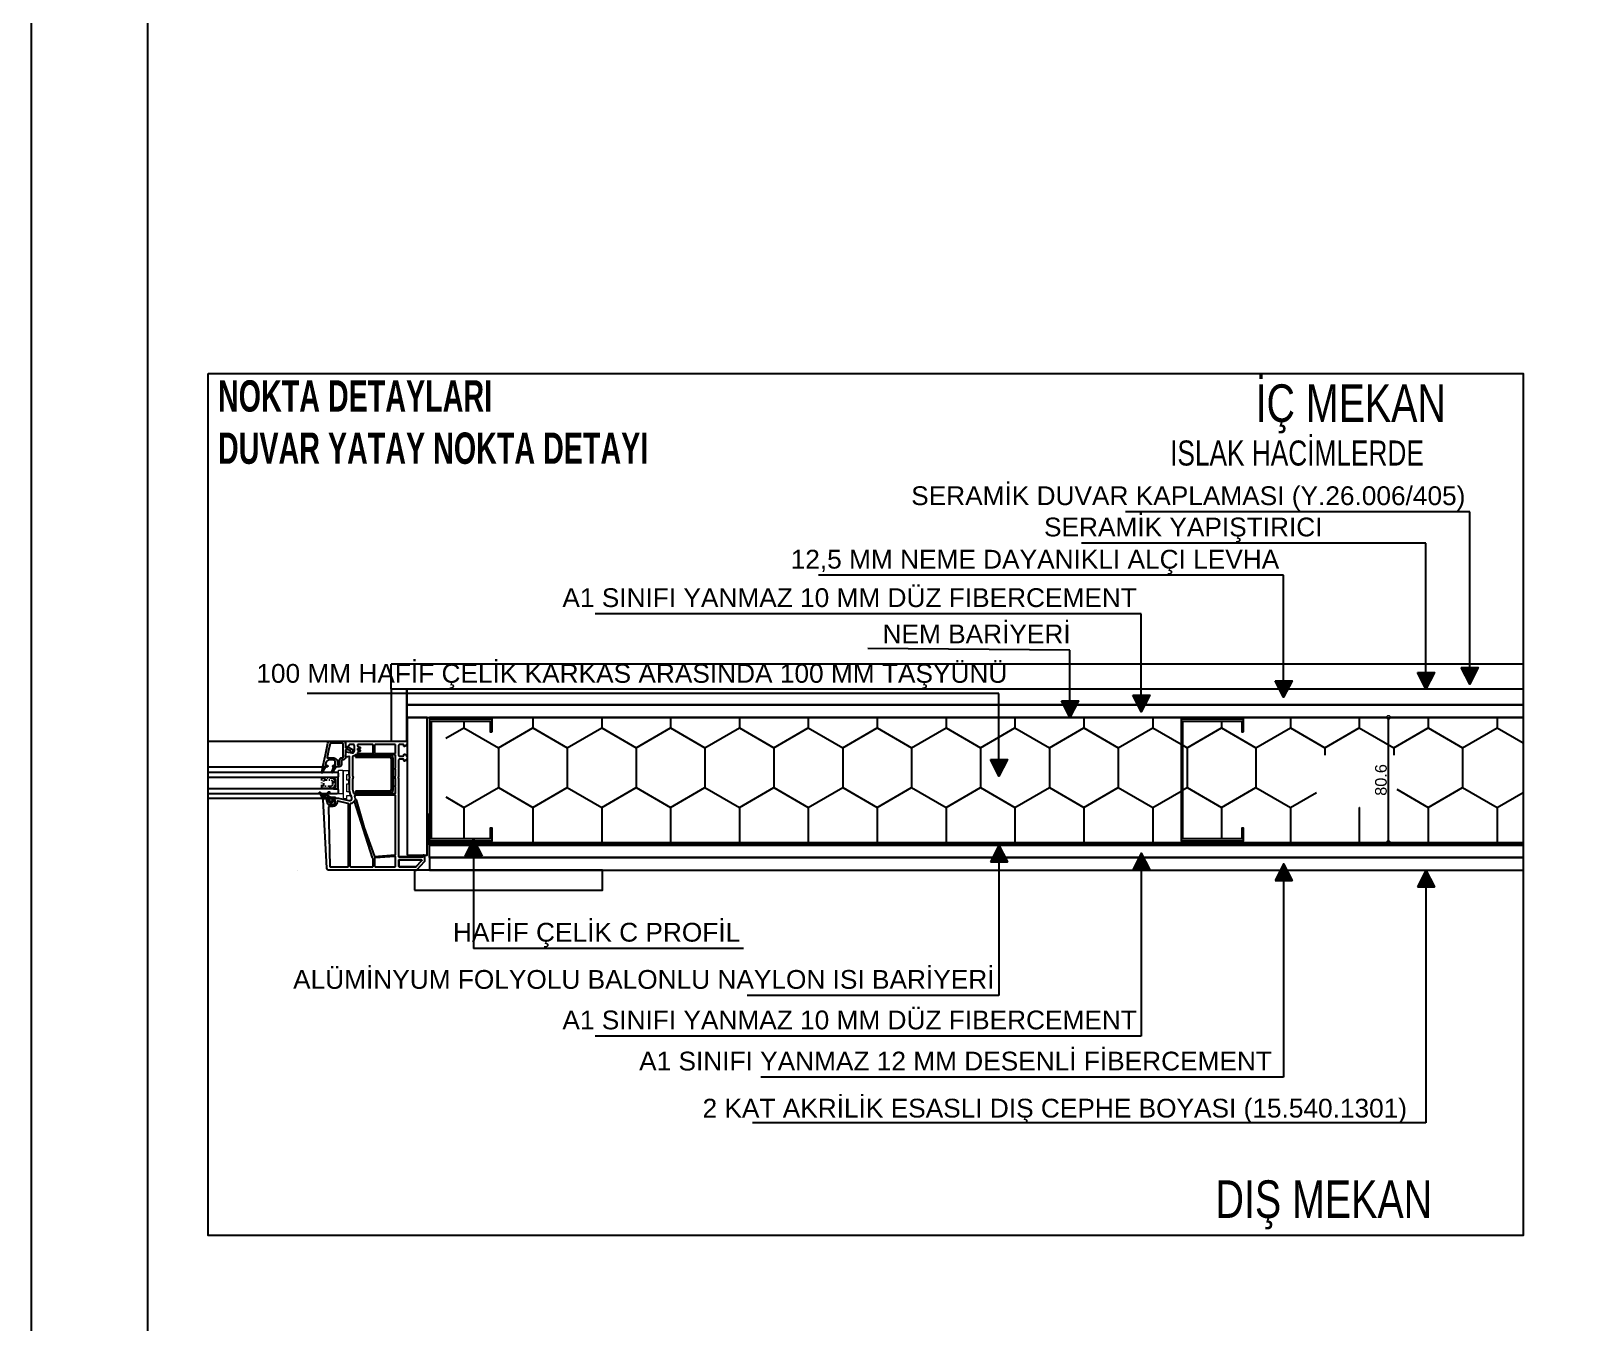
# Model space of a CAD drawing. Header units: centimetres. Extents: x -373760 to 14750, y -122502 to 29584.
# Drawn here: x -182437 to -180435, y -70770 to -69107 of the extents above; entities that cross this region are included whole.
import ezdxf
from ezdxf.enums import TextEntityAlignment as Align

# ---------------------------------------------------------------- set-up
doc = ezdxf.new("R2010")
doc.units = ezdxf.units.CM
for name, pattern in [('ACAD_ISO07W100', [3, 0, -3]), ('Dash', [6, 3, -3]), ('OGLT0', [10, 4.5, -2.2, 1.1, -2.2])]:
    doc.linetypes.add(name, pattern=pattern)
for name, color, linetype in [('02-KR', 130, 'Continuous'), ('CER', 4, 'Continuous'), ('PENCERE-PLAN', 1, 'Continuous'), ('Tarama', 253, 'Continuous')]:
    doc.layers.add(name, color=color, linetype=linetype)
for name, color, linetype, lineweight in [('5', 5, 'Continuous', 5), ('Aluminum bubble wrap', 2, 'Dash', 13), ('olçü', 7, 'Continuous', 25), ('YAZI', 5, 'Continuous', 0)]:
    doc.layers.add(name, color=color, linetype=linetype, lineweight=lineweight)
doc.styles.add('ROMANS', font='', dxfattribs={"width": 0.8})
doc.styles.get("Standard").update_dxf_attribs({"font": 'arial.ttf'})
doc.styles.add('style1', font='arial.ttf')
doc.styles.add('TROMANS', font='arial.ttf', dxfattribs={"width": 0.75})
doc.styles.add('YAZI', font='arial.ttf', dxfattribs={"height": 34})
doc.styles.get('ROMANS').set_extended_font_data('VNI-Avo')
doc.dimstyles.new('-', dxfattribs={"dimtxt": 10, "dimasz": 5, "dimexe": 5, "dimexo": 5, "dimgap": 3, "dimtad": 1, "dimdec": 1, "dimdsep": 46, "dimtxsty": 'Standard', "dimsah": 1, "dimcen": 0, "dimclrd": 256, "dimclre": 256, "dimclrt": 3, "dimadec": 0, "dimazin": 0, "dimtfac": 0.2, "dimtdec": 1, "dimtix": 1, "dimtofl": 0, "dimtmove": 2, "dimatfit": 3, "dimfxl": 1, "dimtolj": 1, "dimarcsym": 0})

# ---------------------------------------------------------------- blocks, each defined once
blk = doc.blocks.new('ERP70003', base_point=(0, -0.299646))
at = {"color": 1, "linetype": 'Continuous'}
for p, q in [((-7.004034, 1.480354), (-6.264555, 2.219833)), ((-6.098671, 2.134374), (-3.807703, -0.156594)), ((-5.769407, 0.59366), (-4.8645, 1.498567)), ((-4.700477, -0.45873), (-3.411097, 0.830651)), ((-2.557619, 0.714642), (-1.328874, -0.514102)), ((-2.47647, -0.356043), (-1.543613, 0.576814)), ((-0.944009, -0.944903), (0.130151, 0.129258)), ((-0.04973, 0.328074), (0.105599, 0.172745)), ((-7.641225, -5.520798), (-3.650477, -1.53005)), ((-7.565873, -4.883705), (-6.721964, -5.727614)), ((-6.434951, -3.893307), (-5.560565, -4.767693)), ((-5.297464, -2.909474), (-4.379982, -3.826956)), ((-4.700477, -1.38514), (-3.650477, -2.43514)), ((-3.99524, -3.996133), (-3.458466, -3.459359)), ((-2.918095, -5.040309), (-2.352341, -4.474555)), ((-1.84095, -6.084484), (-1.211837, -5.455371)), ((-1.363584, -6.843354), (-1.284268, -6.92267)), ((-1.363584, -7.728438), (-1.32199, -7.686844)), ((-1.363584, -9.849758), (0.662091, -7.824083)), ((-1.363584, -8.964674), (-0.153864, -10.174393)), ((-1.32199, -7.686844), (-0.196209, -6.561063)), ((-1.284268, -6.92267), (0.643563, -8.8505)), ((-1.270792, -4.814825), (-1.184479, -4.901138)), ((-1.211837, -5.455371), (-0.514991, -4.758526)), ((-1.184479, -4.901138), (-0.340513, -5.745104)), ((-1.113315, -3.235529), (-1.101685, -3.223899)), ((-1.101685, -3.223899), (-0.833774, -2.955988)), ((-1.085526, -2.878771), (-1.08469, -2.879607)), ((-1.08469, -2.879607), (-0.796275, -3.168021)), ((-0.953495, -0.889481), (0.044844, -1.88782)), ((-0.833774, -2.955988), (0.028832, -2.093382)), ((-0.796275, -3.168021), (-0.108453, -3.855844)), ((-0.514991, -4.758526), (-0.150364, -4.393898)), ((-0.340513, -5.745104), (0.068599, -6.154216)), ((-0.196209, -6.561063), (-0.098144, -6.462999)), ((0.558634, -5.80622), (2.368416, -3.996438)), ((0.786203, -4.7505), (1.786203, -5.7505)), ((1.575666, -9.031829), (4.250136, -6.357359)), ((1.764883, -7.8505), (2.965568, -9.051185)), ((1.959584, -3.802561), (4.250136, -6.093112)), ((2.582393, -5.903782), (3.469432, -5.016743)), ((3.061648, -7.025944), (4.066583, -8.03088))]:
    blk.add_line(p, q, dxfattribs=at)
for points in [[(-1.363584, -10.3), (-1.363584, -8.529457), (-1.363584, -6.758913, 0.202954), (-1.515567, -6.399908), (-4.093142, -3.901227, 0.382283), (-4.493076, -3.885391), (-6.727085, -5.731846, -0.97902), (-7.492505, -4.808003), (-4.804225, -2.482863, 0.217774), (-4.700477, -2.25596), (-4.700477, -0.327929, 0.241531), (-4.825477, -0.08426), (-7.011969, 1.486053, -0.929019), (-6.491317, 2.336653), (-3.624236, 0.859621), (-0.251477, 0.401182, -0.398585), (0.181507, -0.133338), (-0.152958, -4.427202, 0.43717), (0.146136, -4.7505), (1.300136, -4.7505, 0.414214), (1.600136, -4.4505), (1.600136, -4.2005, -0.654513), (2.27202, -3.907108), (4.154049, -5.651175, -0.208815), (4.250136, -5.871219), (4.250136, -7.729781, -0.208815), (4.154049, -7.949825), (2.27202, -9.693892, -0.654513), (1.600136, -9.4005), (1.600136, -9.1505, 0.414214), (1.300136, -8.8505), (0.146136, -8.8505, 0.414214), (-0.153864, -9.1505), (-0.153864, -10.3, -0.414214), (-0.453864, -10.6), (-1.063584, -10.6, -0.414214), (-1.363584, -10.3)], [(-1.08313, -2.848019), (-1.012723, -1.94413), (-0.942316, -1.040242, 0.397511), (-1.373463, -0.505968), (-3.256743, -0.249985, 1.711261), (-3.650477, -0.593822), (-3.650477, -2.890975, 1.062548), (-3.416997, -3.442486), (-1.90115, -4.911936, 0.63496), (-1.223945, -4.655796), (-1.08313, -2.848019)], [(-0.153864, -6.8005, 0.414214), (0.896136, -7.8505), (2.036136, -7.8505, 1), (2.036136, -5.7505), (0.896136, -5.7505, 0.414214), (-0.153864, -6.8005)]]:
    blk.add_lwpolyline(points, format="xyb", close=True, dxfattribs=at)
blk = doc.blocks.new('DS0003')
at = {"color": 1}
for p, q in [((-135, 2768), (-135, 2796)), ((-133.5, 2796), (-135, 2796)), ((-133.5, 2768.5), (-133.5, 2796)), ((-105, 2796), (-106.5, 2796)), ((-106.5, 2796), (-106.5, 2768.5)), ((-105, 2796), (-105, 2768)), ((-107, 2766), (-133, 2766)), ((-107.5, 2767.5), (-132.5, 2767.5))]:
    blk.add_line(p, q, dxfattribs=at)
for centre, radius, start, end in [((-132.5, 2768.5), 1, 180, 270), ((-107.5, 2768.5), 1, 270, 0), ((-133, 2768), 2, 180, 270), ((-107, 2768), 2, 270, 0)]:
    blk.add_arc(centre, radius, start, end, dxfattribs=at)
blk = doc.blocks.new('_DOTSMALL')
at = {"color": 0, "linetype": 'ByBlock', "const_width": 0.5}
blk.add_lwpolyline([(-0.0625, 0, 1), (0.0625, 0, 1)], format="xyb", close=True, dxfattribs=at)
blk = doc.blocks.new('*D763')
at = {"layer": 'Defpoints', "color": 0, "transparency": 16777216}
for p in [(-180746.2, -69990.7), (-180689.2, -69990.7), (-180746.2, -70151.9)]:
    blk.add_point(p, dxfattribs=at)
at = {"layer": 'olçü', "lineweight": -2, "transparency": 16777216}
for p, q in [((-180741.2, -69990.7), (-180684.2, -69990.7)), ((-180689.2, -70151.9), (-180689.2, -69990.7)), ((-180741.2, -70151.9), (-180684.2, -70151.9))]:
    blk.add_line(p, q, dxfattribs=at)
at = {"layer": 'olçü', "lineweight": -2, "transparency": 16777216, "xscale": 10, "yscale": 10, "zscale": 10}
for p, rotation in [((-180689.2, -69990.7), 90), ((-180689.2, -70151.9), 270)]:
    blk.add_blockref('_DOTSMALL', p, dxfattribs=dict(at, rotation=rotation))
at = {"layer": 'olçü', "color": 2, "transparency": 16777216, "insert": (-180698.8, -70071.3), "char_height": 15, "attachment_point": 5, "rotation": 90, "style": 'style1'}
blk.add_mtext('\\A1;80.6', dxfattribs=at)

msp = doc.modelspace()

# ---------------------------------------------------------------- hatches: boundary and pattern name
h = msp.add_hatch(color=256)
h.dxf.hatch_style = 1
h.paths.add_polyline_path([(-180573.59, -69926.42), (-180595.45, -69926.42), (-180589.12, -69938.82), (-180577.18, -69933.46)])
h.paths.add_polyline_path([(-180577.18, -69933.46), (-180589.12, -69938.82), (-180584.52, -69947.84)])
h = msp.add_hatch(color=256)
h.dxf.hatch_style = 1
h.paths.add_polyline_path([(-180813.27, -69943.52), (-180835.13, -69943.52), (-180828.8, -69955.92), (-180816.87, -69950.56)])
h.paths.add_polyline_path([(-180816.87, -69950.56), (-180828.8, -69955.92), (-180824.2, -69964.94)])
h = msp.add_hatch(color=256)
h.dxf.hatch_style = 1
h.paths.add_polyline_path([(-180630.02, -69933.02), (-180651.88, -69933.02), (-180645.55, -69945.43), (-180633.61, -69940.06)])
h.paths.add_polyline_path([(-180633.61, -69940.06), (-180645.55, -69945.43), (-180640.95, -69954.44)])
h = msp.add_hatch(color=256)
h.dxf.hatch_style = 1
h.paths.add_polyline_path([(-181088.26, -69969.44), (-181110.11, -69969.44), (-181103.79, -69981.85), (-181091.85, -69976.48)])
h.paths.add_polyline_path([(-181091.85, -69976.48), (-181103.79, -69981.85), (-181099.19, -69990.86)])
h = msp.add_hatch(color=256)
h.dxf.hatch_style = 1
h.paths.add_polyline_path([(-180996.53, -69962.03), (-181018.39, -69962.03), (-181012.06, -69974.44), (-181000.12, -69969.07)])
h.paths.add_polyline_path([(-181000.12, -69969.07), (-181012.06, -69974.44), (-181007.46, -69983.45)])
h = msp.add_hatch(color=256)
h.dxf.hatch_style = 1
h.paths.add_polyline_path([(-181179.78, -70044.9), (-181201.64, -70044.9), (-181195.31, -70057.3), (-181183.38, -70051.94)])
h.paths.add_polyline_path([(-181183.38, -70051.94), (-181195.31, -70057.3), (-181190.71, -70066.32)])
h = msp.add_hatch(color=256)
h.dxf.hatch_style = 1
h.paths.add_polyline_path([(-181877.84, -70169.44), (-181855.98, -70169.44), (-181862.31, -70157.03), (-181874.25, -70162.4)])
h.paths.add_polyline_path([(-181874.25, -70162.4), (-181862.31, -70157.03), (-181866.91, -70148.02)])
h = msp.add_hatch(color=256)
h.dxf.hatch_style = 1
h.paths.add_polyline_path([(-181179.78, -70176.59), (-181201.64, -70176.59), (-181195.31, -70164.18), (-181183.38, -70169.55)])
h.paths.add_polyline_path([(-181183.38, -70169.55), (-181195.31, -70164.18), (-181190.71, -70155.17)])
h = msp.add_hatch(color=256)
h.dxf.hatch_style = 1
h.paths.add_polyline_path([(-180996.53, -70186.89), (-181018.39, -70186.89), (-181012.06, -70174.48), (-181000.12, -70179.85)])
h.paths.add_polyline_path([(-181000.12, -70179.85), (-181012.06, -70174.48), (-181007.46, -70165.47)])
h = msp.add_hatch(color=256)
h.dxf.hatch_style = 1
h.paths.add_polyline_path([(-180813.27, -70200.76), (-180835.13, -70200.76), (-180828.8, -70188.35), (-180816.87, -70193.72)])
h.paths.add_polyline_path([(-180816.87, -70193.72), (-180828.8, -70188.35), (-180824.2, -70179.34)])
h = msp.add_hatch(color=256)
h.dxf.hatch_style = 1
h.paths.add_polyline_path([(-180630.02, -70208.83), (-180651.88, -70208.83), (-180645.55, -70196.43), (-180633.61, -70201.79)])
h.paths.add_polyline_path([(-180633.61, -70201.79), (-180645.55, -70196.43), (-180640.95, -70187.41)])
at = {"layer": 'PENCERE-PLAN'}
msp.add_hatch(color=256, dxfattribs=at).paths.add_polyline_path([(-182019.1, -70085.58), (-182019.1, -70088), (-181973.95, -70088, 0.4142136), (-181970.73, -70084.77), (-181970.73, -70042.86, 0.4142136), (-181973.95, -70039.63), (-182019.1, -70039.63), (-182019.1, -70042.05), (-181974.76, -70042.05, -0.4142136), (-181973.15, -70043.66), (-181973.15, -70083.97, -0.4142136), (-181974.76, -70085.58)])
h = msp.add_hatch(dxfattribs=at)
h.set_pattern_fill('ANSI37', color=256, scale=0.806123, angle=270, style=0)
h.set_pattern_definition([(315, (-987586.7428, -395561.686), (1.809798298, 1.809798298), []), (45, (-987586.7428, -395561.686), (-1.809798298, 1.809798298), [])])
edge = h.paths.add_edge_path()
edge.add_arc((-182057.87, -70056.35), 0.806, 90, 151.56377, ccw=False)
edge.add_line((-182057.87, -70055.54), (-182057.78, -70055.54))
edge.add_arc((-182057.78, -70054.73), 0.806, 270, 322.52257)
edge.add_line((-182057.14, -70055.22), (-182056.51, -70054.41))
edge.add_line((-182056.51, -70054.41), (-182060.07, -70054.41))
edge.add_arc((-182060.07, -70053.6), 0.806, 174.56748, 270, ccw=False)
edge.add_line((-182060.88, -70053.53), (-182062.75, -70061.34))
edge.add_arc((-182062.2, -70061.46), 0.564, 167, 335.41276)
edge.add_line((-182061.69, -70061.7), (-182058.58, -70055.96))
edge = h.paths.add_edge_path()
edge.add_line((-182048.71, -70061.52), (-182043.83, -70054.15))
edge.add_arc((-182045.13, -70052.11), 2.42, 270, 302.51027, ccw=False)
edge.add_line((-182045.13, -70054.53), (-182047.27, -70054.53))
edge.add_arc((-182047.27, -70053.56), 0.967, 246.51365, 270, ccw=False)
edge.add_arc((-182070.4, -70050.91), 23.02, 334.10483, 351.15397, ccw=False)
edge.add_arc((-182049.18, -70061.2), 0.564, 154.10483, 326.44114)

# ---------------------------------------------------------------- linework, layer by layer
for p, q in [((-180584.52, -69726.15), (-181027.77, -69726.15)), ((-180584.52, -69926.75), (-180584.52, -69726.15)), ((-180640.95, -69766.46), (-181084.19, -69766.46)), ((-180640.95, -69933.02), (-180640.95, -69766.46)), ((-180824.2, -69807.89), (-181422.99, -69807.89)), ((-180824.2, -69943.52), (-180824.2, -69807.89)), ((-181007.46, -69857.39), (-181710.19, -69857.39)), ((-181007.46, -69962.03), (-181007.46, -69857.39)), ((-181099.19, -69904.08), (-181359.47, -69901.9)), ((-181099.19, -69969.44), (-181099.19, -69904.08)), ((-180584.52, -69947.84), (-180595.45, -69926.42)), ((-180595.45, -69926.42), (-180573.59, -69926.42)), ((-180584.52, -69947.84), (-180573.59, -69926.42)), ((-180824.2, -69964.94), (-180835.13, -69943.52)), ((-180835.13, -69943.52), (-180813.27, -69943.52)), ((-180824.2, -69964.94), (-180813.27, -69943.52)), ((-180640.95, -69954.44), (-180651.88, -69933.02)), ((-180651.88, -69933.02), (-180630.02, -69933.02)), ((-180640.95, -69954.44), (-180630.02, -69933.02)), ((-181190.71, -69960.22), (-182080.95, -69960.22)), ((-181190.71, -70044.9), (-181190.71, -69960.22)), ((-181099.19, -69990.86), (-181110.11, -69969.44)), ((-181110.11, -69969.44), (-181088.26, -69969.44)), ((-181099.19, -69990.86), (-181088.26, -69969.44)), ((-181007.46, -69983.45), (-181018.39, -69962.03)), ((-181018.39, -69962.03), (-180996.53, -69962.03)), ((-181007.46, -69983.45), (-180996.53, -69962.03)), ((-181190.71, -70066.32), (-181201.64, -70044.9)), ((-181201.64, -70044.9), (-181179.78, -70044.9)), ((-181190.71, -70066.32), (-181179.78, -70044.9)), ((-181866.91, -70148.02), (-181877.84, -70169.44)), ((-181866.91, -70148.02), (-181855.98, -70169.44)), ((-181855.98, -70169.44), (-181877.84, -70169.44)), ((-181866.91, -70169.44), (-181866.91, -70288.08)), ((-181190.71, -70155.17), (-181201.64, -70176.59)), ((-181190.71, -70155.17), (-181179.78, -70176.59)), ((-181007.46, -70165.47), (-181018.39, -70186.89)), ((-181007.46, -70165.47), (-180996.53, -70186.89)), ((-181201.64, -70176.59), (-181179.78, -70176.59)), ((-181190.71, -70176.59), (-181190.71, -70348.83)), ((-181018.39, -70186.89), (-180996.53, -70186.89)), ((-181007.46, -70186.89), (-181007.46, -70401.02)), ((-180824.2, -70179.34), (-180835.13, -70200.76)), ((-180824.2, -70179.34), (-180813.27, -70200.76)), ((-180640.95, -70187.41), (-180651.88, -70208.83)), ((-180640.95, -70187.41), (-180630.02, -70208.83)), ((-180835.13, -70200.76), (-180813.27, -70200.76)), ((-180824.2, -70200.76), (-180824.2, -70453.94)), ((-180651.88, -70208.83), (-180630.02, -70208.83)), ((-180640.95, -70208.83), (-180640.95, -70512.58)), ((-181519.27, -70288.08), (-181866.91, -70288.08)), ((-181190.71, -70348.83), (-181514.73, -70348.83)), ((-181007.46, -70401.02), (-181710.19, -70401.02)), ((-180824.2, -70453.94), (-181497, -70453.94)), ((-180640.95, -70512.58), (-181507.87, -70512.58))]:
    msp.add_line(p, q)
at = {"color": 11}
for p in [(-180515.82, -69922.2), (-181972.97, -69954.44)]:
    msp.add_line(p, (-181972.97, -69922.2), dxfattribs=at)
at = {"linetype": 'ACAD_ISO07W100', "ltscale": 50}
for p, q in [((-181972.97, -69954.44), (-182208.68, -69954.44)), ((-181942.91, -70187.41), (-182208.68, -70187.41))]:
    msp.add_line(p, q, dxfattribs=at)
for points in [[(-182208.68, -69548.17), (-180515.82, -69548.17), (-180515.82, -70657.56), (-182208.68, -70657.56)], [(-180595.45, -69926.42), (-180573.59, -69926.42), (-180584.52, -69947.84)], [(-180835.13, -69943.52), (-180813.27, -69943.52), (-180824.2, -69964.94)], [(-180651.88, -69933.02), (-180630.02, -69933.02), (-180640.95, -69954.44)], [(-181110.11, -69969.44), (-181088.26, -69969.44), (-181099.19, -69990.86)], [(-181018.39, -69962.03), (-180996.53, -69962.03), (-181007.46, -69983.45)], [(-181201.64, -70044.9), (-181179.78, -70044.9), (-181190.71, -70066.32)], [(-181855.98, -70169.44), (-181877.84, -70169.44), (-181866.91, -70148.02)], [(-181201.64, -70176.59), (-181179.78, -70176.59), (-181190.71, -70155.17)], [(-181018.39, -70186.89), (-180996.53, -70186.89), (-181007.46, -70165.47)], [(-180835.13, -70200.76), (-180813.27, -70200.76), (-180824.2, -70179.34)], [(-180651.88, -70208.83), (-180630.02, -70208.83), (-180640.95, -70187.41)]]:
    msp.add_lwpolyline(points, close=True)
at = {"color": 11}
msp.add_lwpolyline([(-181972.97, -70021.59), (-181952.82, -70021.59), (-181952.82, -69954.44), (-181972.97, -69954.44)], close=True, dxfattribs=at)
for points in [[(-180515.82, -69954.44), (-181952.82, -69954.44), (-181952.82, -69974.6), (-180515.82, -69974.6)], [(-180515.82, -70171.29), (-181923.56, -70171.29), (-181923.56, -70155.17), (-180515.82, -70155.17)], [(-180515.82, -70171.29), (-181923.56, -70171.29), (-181923.56, -70187.41), (-180515.82, -70187.41)], [(-180515.82, -70171.29), (-181923.56, -70171.29), (-181923.56, -70171.29), (-180515.82, -70171.29)]]:
    msp.add_lwpolyline(points, dxfattribs=at)
at = {"color": 95}
msp.add_lwpolyline([(-180515.82, -69974.6), (-181952.82, -69974.6), (-181952.82, -69990.72), (-180515.82, -69990.72)], dxfattribs=at)
at = {"layer": '02-KR'}
msp.add_lwpolyline([(-180515.82, -69990.72), (-181923.56, -69990.72), (-181923.56, -70151.94), (-180515.82, -70151.94)], dxfattribs=at)
at = {"layer": '5'}
msp.add_lwpolyline([(-180515.82, -70155.17), (-181923.56, -70155.17), (-181923.56, -70155.17), (-180515.82, -70155.17)], dxfattribs=at)
at = {"layer": 'Aluminum bubble wrap', "ltscale": 100, "const_width": 3.22}
msp.add_lwpolyline([(-180515.82, -70153.52), (-181925.17, -70153.48), (-181925.17, -70153.48), (-181925.17, -70153.48), (-181925.17, -70114.5)], dxfattribs=at)
at = {"layer": 'CER', "color": 2}
msp.add_lwpolyline([(-174354.96, -56588.86), (-182436.51, -56588.86), (-182436.51, -86588.86), (-174354.96, -86588.86)], dxfattribs=at)
msp.add_lwpolyline([(-182286.51, -86438.86), (-174504.96, -86438.86), (-174504.96, -56738.86), (-182286.51, -56738.86)], close=True, dxfattribs=at)
at = {"layer": 'olçü'}
for points in [[(-181952.58, -70168.06), (-181926.78, -70168.06), (-181926.78, -69990.72), (-181952.58, -69990.72)], [(-181942.91, -70213.21), (-181701.07, -70213.21), (-181701.07, -70187.41), (-181942.91, -70187.41)]]:
    msp.add_lwpolyline(points, close=True, dxfattribs=at)
at = {"layer": 'PENCERE-PLAN', "linetype": 'Continuous'}
for p, q in [((-182208.68, -70021.35), (-182031.1, -70021.35)), ((-182042.01, -70061.76), (-182208.68, -70061.76)), ((-182042.01, -70068.21), (-182208.68, -70068.21)), ((-182042.01, -70061.76), (-182041.2, -70062.57)), ((-182041.2, -70067.4), (-182042.01, -70068.21)), ((-182041.2, -70062.57), (-182041.2, -70067.4)), ((-182042.01, -70082.72), (-182208.68, -70082.72)), ((-182042.01, -70089.17), (-182208.68, -70089.17)), ((-182047.01, -70082.72), (-182047.01, -70082.48)), ((-182046.36, -70082.72), (-182046.36, -70081.83)), ((-182045.72, -70082.72), (-182045.72, -70081.19)), ((-182045.07, -70082.72), (-182045.07, -70080.54)), ((-182042.01, -70082.72), (-182041.2, -70083.52)), ((-182041.2, -70088.36), (-182042.01, -70089.17)), ((-182041.2, -70083.52), (-182041.2, -70088.36))]:
    msp.add_line(p, q, dxfattribs=at)
at = {"layer": 'PENCERE-PLAN', "linetype": 'ByBlock'}
for p, q in [((-182208.68, -70054.4), (-182060.61, -70054.4)), ((-182208.68, -70094.71), (-182058.99, -70094.71))]:
    msp.add_line(p, q, dxfattribs=at)
at = {"layer": 'PENCERE-PLAN', "linetype": 'OGLT0'}
for p, q in [((-182062.16, -70082.23), (-182062.16, -70068.69)), ((-182062.16, -70068.69), (-182048.46, -70068.69)), ((-182059.74, -70079.82), (-182059.74, -70071.11)), ((-182059.74, -70071.11), (-182050.07, -70071.11)), ((-182050.07, -70071.11), (-182048.46, -70072.72)), ((-182048.46, -70068.69), (-182046.04, -70071.11)), ((-182048.46, -70072.72), (-182048.46, -70078.2)), ((-182046.04, -70071.11), (-182046.04, -70079.82)), ((-182048.46, -70082.23), (-182062.16, -70082.23)), ((-182050.07, -70079.82), (-182059.74, -70079.82)), ((-182048.46, -70078.2), (-182050.07, -70079.82)), ((-182046.04, -70079.82), (-182048.46, -70082.23))]:
    msp.add_line(p, q, dxfattribs=at)
at = {"layer": 'PENCERE-PLAN'}
for points in [[(-181842.95, -70009.26), (-181842.95, -69993.14), (-181923.56, -69993.14), (-181923.56, -70149.52), (-181842.95, -70149.52), (-181842.95, -70133.4), (-181845.37, -70133.4), (-181845.37, -70147.11), (-181921.14, -70147.11), (-181921.14, -69995.55), (-181845.37, -69995.55), (-181845.37, -70009.26), (-181842.95, -70009.26)], [(-180875.6, -70009.26), (-180875.6, -69993.14), (-180956.21, -69993.14), (-180956.21, -70149.52), (-180875.6, -70149.52), (-180875.6, -70133.4), (-180878.02, -70133.4), (-180878.02, -70147.11), (-180953.79, -70147.11), (-180953.79, -69995.55), (-180878.02, -69995.55), (-180878.02, -70009.26), (-180875.6, -70009.26)]]:
    msp.add_lwpolyline(points, dxfattribs=at)
at = {"layer": 'PENCERE-PLAN', "linetype": 'Continuous'}
for points in [[(-182060.92, -70054.01), (-182057.61, -70038.95), (-182054.31, -70023.88, -0.35225), (-182051.16, -70021.35), (-182032.63, -70021.35, -0.414214), (-182031.99, -70022), (-182031.99, -70029.09, 0.264301), (-182031.67, -70029.65, 0.191256), (-182030.97, -70029.76), (-182028.46, -70029.2, -0.174881), (-182027.81, -70029.29), (-182023, -70031.76, -0.281324), (-182022.47, -70032.62), (-182022.47, -70034.86, -0.414214), (-182023.76, -70036.15), (-182024.08, -70036.15, -0.414214), (-182025.37, -70034.86), (-182025.37, -70034.39, 0.281324), (-182025.9, -70033.53), (-182028.2, -70032.35, 0.174881), (-182028.86, -70032.26), (-182031.39, -70032.83, 0.079808), (-182031.67, -70032.94, 0.264301), (-182031.99, -70033.49), (-182031.99, -70042.31, -0.414214), (-182035.21, -70045.53), (-182036.34, -70045.53, 0.414214), (-182036.82, -70046.02), (-182036.82, -70051.18, -0.414214), (-182040.05, -70054.4), (-182047.14, -70054.4, -0.414214), (-182048.11, -70053.43, -0.414214), (-182047.14, -70052.47), (-182045.85, -70052.47, 0.414214), (-182044.88, -70051.5), (-182044.88, -70048.76, 0.414214), (-182048.11, -70045.53), (-182052.36, -70045.53, 0.35225), (-182057.09, -70049.33), (-182057.52, -70051.29, 0.479016), (-182056.57, -70052.47), (-182055.52, -70052.47, -0.414214), (-182054.56, -70053.43, -0.414214), (-182055.52, -70054.4), (-182060.61, -70054.4, -0.479016), (-182060.92, -70054.01)], [(-182053.61, -70033.51), (-182055.57, -70042.42, 0.581143), (-182054.74, -70043.18, -0.079887), (-182052.36, -70042.79), (-182048.11, -70042.79, -0.414214), (-182042.14, -70048.76), (-182042.14, -70051.02, 0.414214), (-182041.5, -70051.66), (-182040.21, -70051.66, 0.414214), (-182039.56, -70051.02), (-182039.56, -70046.02, -0.414214), (-182036.34, -70042.79), (-182035.21, -70042.79, 0.414214), (-182034.73, -70042.31), (-182034.73, -70025.06, 0.414214), (-182035.69, -70024.09), (-182051.03, -70024.09, 0.35225), (-182051.66, -70024.6), (-182053.61, -70033.51)], [(-182016.03, -70036.91, 0.198912), (-182015.46, -70037.15), (-181997, -70037.15, 0.414214), (-181996.19, -70036.34), (-181996.19, -70026.51, 0.414214), (-181997, -70025.7), (-182015.48, -70025.7, 0.436376), (-182016.28, -70026.57, -0.018775), (-182016.26, -70026.99), (-182016.26, -70027.6, 0.339454), (-182015.67, -70028.38), (-182013.31, -70029.01, -0.339454), (-182012.72, -70029.79), (-182012.72, -70030.3, -0.414225), (-182013.2, -70030.78), (-182015.46, -70030.78, 0.414214), (-182016.26, -70031.59), (-182016.26, -70032.07, 0.414214), (-182015.46, -70032.88), (-182013.2, -70032.88, -0.414214), (-182012.72, -70033.36), (-182012.72, -70033.87, -0.339454), (-182013.31, -70034.65), (-182015.67, -70035.28, 0.339454), (-182016.26, -70036.06), (-182016.26, -70036.34, 0.198912), (-182016.03, -70036.91)], [(-181967.65, -70036.91, 0.198912), (-181967.41, -70036.34), (-181967.41, -70026.51, 0.414214), (-181968.22, -70025.7), (-181993.45, -70025.7, 0.414214), (-181994.26, -70026.51), (-181994.26, -70036.34, 0.414214), (-181993.45, -70037.15), (-181968.22, -70037.15, 0.198912), (-181967.65, -70036.91)], [(-181967.65, -70088.7, 0.198912), (-181967.41, -70088.13), (-181967.41, -70080.79, 0.267949), (-181967.82, -70080.09, -0.57735), (-181967.82, -70078.69, 0.267949), (-181967.41, -70078), (-181967.41, -70070.57, 0.121048), (-181967.5, -70070.2, -0.245696), (-181967.5, -70066.01, 0.121048), (-181967.41, -70065.64), (-181967.41, -70058.22, 0.267949), (-181967.82, -70057.52, -0.57735), (-181967.82, -70056.12, 0.267949), (-181967.41, -70055.42), (-181967.41, -70039.89, 0.198912), (-181967.65, -70039.32, 0.198912), (-181968.22, -70039.09), (-182018.46, -70039.09, 0.172654), (-182018.97, -70039.27, -0.132383), (-182022.03, -70040.64, 0.368828), (-182022.71, -70041.43), (-182022.71, -70065.64, 0.121048), (-182022.62, -70066.01, -0.245696), (-182022.62, -70070.2, 0.121048), (-182022.71, -70070.57), (-182022.71, -70081.6, 0.086278), (-182021.53, -70088.4, 0.316621), (-182020.77, -70088.93), (-181968.22, -70088.93, 0.198912), (-181967.65, -70088.7)], [(-182007.55, -70132.91), (-181994.51, -70169.77, 0.039482), (-181994.39, -70169.77), (-181968.16, -70167.74, 0.393689), (-181967.41, -70166.93), (-181967.41, -70091.68, 0.198912), (-181967.65, -70091.11, 0.198912), (-181968.22, -70090.87), (-182019.27, -70090.87, 0.532241), (-182020.02, -70091.98, -0.116176), (-182019.51, -70095.27, 0.411211), (-182018.04, -70097), (-182007.55, -70132.91)], [(-182041.39, -70098.74, 0.028681), (-182041.48, -70098.74), (-182041.83, -70098.74, 0.414227), (-182042.64, -70099.54), (-182042.64, -70100.24, -0.395059), (-182048.27, -70105.51), (-182052.67, -70105.51, 0.493145), (-182053.45, -70106.52), (-182052.11, -70182.46, 0.339454), (-182051.33, -70183.06), (-182028.76, -70183.06, 0.414214), (-182027.95, -70182.25), (-182027.95, -70102.52, 0.34853), (-182028.58, -70101.73), (-182041.3, -70098.76, 0.028681), (-182041.39, -70098.74)], [(-182011.11, -70183.06), (-181997, -70183.06, 0.198912), (-181996.43, -70182.82, 0.198912), (-181996.19, -70182.25), (-181996.19, -70172.54, 0.388758), (-181996.93, -70171.73), (-182020.23, -70098.75, 0.12745), (-182020.63, -70098.81, 0.12745), (-182020.94, -70099.07, -0.185919), (-182025.37, -70101.83, 0.359269), (-182026.02, -70102.62), (-182026.02, -70182.25, 0.414214), (-182025.21, -70183.06), (-182011.11, -70183.06)], [(-181994.02, -70182.82, 0.198912), (-181993.45, -70183.06), (-181968.22, -70183.06, 0.414214), (-181967.41, -70182.25), (-181967.41, -70170.49, 0.435041), (-181968.28, -70169.68), (-181993.51, -70171.47, 0.393689), (-181994.26, -70172.27), (-181994.26, -70182.25, 0.198912), (-181994.02, -70182.82)], [(-181962.5, -70174.03, 0.414214), (-181963.3, -70174.84, -0.414214)], [(-181963.3, -70182.25, 0.414214), (-181962.5, -70183.06, -0.414214)], [(-181951.86, -70183.06), (-181951.86, -70183.06), (-181941.23, -70183.06, 0.209324), (-181940.64, -70182.8), (-181933.85, -70175.45, 0.188543), (-181933.64, -70174.9), (-181933.64, -70174.84), (-181933.64, -70174.9, -0.188543), (-181933.85, -70175.45), (-181940.64, -70182.8, -0.209324), (-181941.23, -70183.06), (-181951.86, -70183.06), (-181951.86, -70183.06), (-181962.5, -70183.06)], [(-181933.64, -70174.84, 0.414214), (-181934.44, -70174.03, -0.414214)]]:
    msp.add_lwpolyline(points, format="xyb", close=True, dxfattribs=at)
at = {"layer": 'PENCERE-PLAN', "ltscale": 250}
msp.add_lwpolyline([(-181941.21, -70187.41), (-182003.1, -70187.41), (-182052.81, -70187.41, -0.339454), (-182055.93, -70185.02), (-182060.6, -70096.64), (-182060.6, -70096.32, -0.414214), (-182058.99, -70094.71), (-182054.64, -70094.71, -1.00002), (-182054.64, -70096.64), (-182055.52, -70096.64, 0.510706), (-182056.29, -70097.7), (-182054.88, -70101.98, 0.323884), (-182053.35, -70103.09), (-182048.27, -70103.09, 0.414214), (-182045.04, -70099.87), (-182045.04, -70098.66), (-182045.04, -70097.45, 0.414223), (-182045.85, -70096.64), (-182046.74, -70096.64, -1), (-182046.74, -70094.71), (-182040.93, -70094.71), (-182027.48, -70097.85, 0.61712), (-182023.79, -70093.42), (-182024.72, -70091.27, -0.103245), (-182026.74, -70081.6), (-182026.74, -70069.11, -0.198932), (-182026.6, -70068.77), (-182026.28, -70068.45, 0.414214), (-182026.28, -70067.76), (-182026.6, -70067.44, -0.198931), (-182026.74, -70067.1), (-182026.74, -70041.47, 0.233167), (-182026.93, -70041.08, 0.233167), (-182027.35, -70041), (-182030.97, -70041.97, -0.509525), (-182031.58, -70041.48), (-182031.28, -70035.82, -0.466308), (-182030.3, -70035.08), (-182023.59, -70036.62, 0.258618), (-182021.33, -70035.98), (-182021, -70035.65, 0.198915), (-182020.29, -70033.94), (-182020.29, -70027.32, 0.414214), (-182021.91, -70025.7), (-182025.94, -70025.7, 0.414228), (-182027.55, -70027.32), (-182027.55, -70027.43, -0.36397), (-182028.22, -70028.22), (-182030.32, -70028.59, -0.450467), (-182031.27, -70027.84), (-182031.58, -70021.86, -0.429634), (-182031.1, -70021.35), (-181953.39, -70021.35, -0.414214), (-181952.58, -70022.16), (-181952.58, -70024.37, -0.198919), (-181953.52, -70026.65), (-181954.53, -70027.65, -0.198932), (-181955.67, -70028.12), (-181955.8, -70028.12, -0.414236), (-181956.61, -70027.32), (-181956.61, -70026.51, 0.414221), (-181957.42, -70025.7), (-181962.58, -70025.7, 0.414214), (-181963.38, -70026.51), (-181963.38, -70039.73, 0.414214), (-181962.58, -70040.54), (-181957.42, -70040.54, 0.414214), (-181956.61, -70039.73), (-181956.61, -70038.92, -0.414232), (-181955.8, -70038.12), (-181955.67, -70038.12, -0.198924), (-181954.53, -70038.59), (-181953.52, -70039.59, -0.198916), (-181952.58, -70041.87), (-181952.58, -70043.23, -0.198921), (-181953.52, -70045.51), (-181954.53, -70046.51, -0.198919), (-181955.67, -70046.99), (-181955.8, -70046.99, -0.414214), (-181956.61, -70046.18), (-181956.61, -70045.37, 0.414221), (-181957.42, -70044.57), (-181962.58, -70044.57, 0.414214), (-181963.38, -70045.37), (-181963.38, -70067.1, -0.198925), (-181963.52, -70067.44), (-181963.85, -70067.76, 0.414214), (-181963.85, -70068.45), (-181963.52, -70068.77, -0.198912), (-181963.38, -70069.11), (-181963.38, -70169.68, 0.414214), (-181962.58, -70170.48, -0.414214), (-181963.38, -70169.68, 0.414214), (-181962.58, -70170.48), (-181932.51, -70170.48), (-181962.58, -70170.48), (-181932.51, -70170.48, 0.414214), (-181931.7, -70169.68), (-181931.7, -70168.06), (-181930.9, -70168.06), (-181931.7, -70168.06), (-181931.7, -70169.68, -0.414214), (-181932.51, -70170.48, 0.414214), (-181931.7, -70169.68), (-181931.7, -70168.06), (-181930.9, -70168.06, -0.414214), (-181930.09, -70168.87, 0.414214), (-181930.9, -70168.06, -0.414214), (-181930.09, -70168.87), (-181930.09, -70175.5, -0.188543), (-181930.52, -70176.59), (-181940.03, -70186.89, -0.209324), (-181941.21, -70187.41, 0.209324), (-181940.03, -70186.89, -0.209324), (-181941.21, -70187.41)], format="xyb", dxfattribs=at)
at = {"layer": 'PENCERE-PLAN'}
for points in [[(-182058.58, -70055.96, -0.2752758), (-182057.87, -70055.54), (-182057.78, -70055.54, 0.2332711), (-182057.14, -70055.22), (-182056.51, -70054.41), (-182060.07, -70054.41, -0.442265), (-182060.88, -70053.53), (-182062.75, -70061.34, 0.9036705), (-182061.69, -70061.7)], [(-182048.71, -70061.52), (-182043.83, -70054.15, -0.142812), (-182045.13, -70054.53), (-182047.27, -70054.53, -0.1028388), (-182047.66, -70054.45, -0.0745284), (-182049.69, -70060.96, 0.9352623)]]:
    msp.add_lwpolyline(points, format="xyb", close=True, dxfattribs=at)
at = {"layer": 'PENCERE-PLAN', "linetype": 'Continuous'}
for points in [[(-182041.2, -70068.21), (-182047.25, -70068.21), (-182044.83, -70070.63), (-182044.83, -70080.3), (-182047.25, -70082.72), (-182041.2, -70082.72), (-182041.2, -70068.21)], [(-181963.3, -70182.25), (-181963.3, -70174.84)], [(-181962.5, -70174.03), (-181934.44, -70174.03)]]:
    msp.add_lwpolyline(points, close=True, dxfattribs=at)
at = {"layer": 'PENCERE-PLAN', "lineweight": 13}
msp.add_lwpolyline([(-182040.87, -70089.17), (-182040.87, -70058.53), (-182035.13, -70058.53), (-182035.13, -70089.17)], close=True, dxfattribs=at)
msp.add_lwpolyline([(-182040.87, -70089.17), (-182040.87, -70058.53), (-182035.13, -70058.53), (-182035.13, -70089.17)], close=True, dxfattribs=at)
msp.add_lwpolyline([(-182030.1, -70086.44), (-182030.1, -70076.25), (-182027.29, -70076.25), (-182027.29, -70071.43), (-182030.1, -70071.43), (-182030.1, -70064.23), (-182027.29, -70064.23), (-182027.29, -70059.41), (-182034.92, -70059.41), (-182034.92, -70095.36), (-182030.1, -70095.36), (-182030.1, -70091.26), (-182025.27, -70091.26, -0.0893669), (-182026.67, -70086.44)], format="xyb", close=True, dxfattribs=at)
at = {"layer": 'PENCERE-PLAN', "linetype": 'Continuous'}
msp.add_lwpolyline([(-181961.45, -70183.06), (-181956.29, -70183.06)], dxfattribs=at)
at = {"layer": 'Tarama', "linetype": 'Continuous', "ltscale": 3}
for p, q in [((-181790.65, -69990.72), (-181790.65, -70004.27)), ((-181701.99, -69990.72), (-181701.99, -70004.27)), ((-181613.33, -69990.72), (-181613.33, -70004.27)), ((-181524.67, -69990.72), (-181524.67, -70004.27)), ((-181436.01, -69990.72), (-181436.01, -70004.27)), ((-181347.34, -69990.72), (-181347.34, -70004.27)), ((-181258.68, -69990.72), (-181258.68, -70004.27)), ((-181170.02, -69990.72), (-181170.02, -70004.27)), ((-181081.36, -69990.72), (-181081.36, -70004.27)), ((-180992.7, -69990.72), (-180992.7, -70004.27)), ((-180815.37, -69990.72), (-180815.37, -70004.27)), ((-180726.71, -69990.72), (-180726.71, -70004.27)), ((-180638.05, -69990.72), (-180638.05, -70004.27)), ((-180549.39, -69990.72), (-180549.39, -70004.27)), ((-181902.49, -70017.65), (-181879.31, -70004.27)), ((-181879.31, -69995.55), (-181879.31, -70004.27)), ((-181879.31, -70004.27), (-181834.98, -70029.86)), ((-181834.98, -70029.86), (-181790.65, -70004.27)), ((-181790.65, -70004.27), (-181746.32, -70029.86)), ((-181746.32, -70029.86), (-181701.99, -70004.27)), ((-181701.99, -70004.27), (-181657.66, -70029.86)), ((-181657.66, -70029.86), (-181613.33, -70004.27)), ((-181613.33, -70004.27), (-181569, -70029.86)), ((-181569, -70029.86), (-181524.67, -70004.27)), ((-181524.67, -70004.27), (-181480.34, -70029.86)), ((-181480.34, -70029.86), (-181436.01, -70004.27)), ((-181436.01, -70004.27), (-181391.67, -70029.86)), ((-181391.67, -70029.86), (-181347.34, -70004.27)), ((-181347.34, -70004.27), (-181303.01, -70029.86)), ((-181303.01, -70029.86), (-181258.68, -70004.27)), ((-181258.68, -70004.27), (-181214.35, -70029.86)), ((-181190.71, -70016.21), (-181170.02, -70004.27)), ((-181170.02, -70004.27), (-181125.69, -70029.86)), ((-181125.69, -70029.86), (-181081.36, -70004.27)), ((-181081.36, -70004.27), (-181037.03, -70029.86)), ((-181037.03, -70029.86), (-180992.7, -70004.27)), ((-180992.7, -70004.27), (-180956.21, -70025.33)), ((-180948.37, -70029.86), (-180904.04, -70004.27)), ((-180904.04, -69995.55), (-180904.04, -70004.27)), ((-180904.04, -70004.27), (-180859.7, -70029.86)), ((-180859.7, -70029.86), (-180815.37, -70004.27)), ((-180815.37, -70004.27), (-180771.04, -70029.86)), ((-180771.04, -70029.86), (-180726.71, -70004.27)), ((-180726.71, -70004.27), (-180682.38, -70029.86)), ((-180682.38, -70029.86), (-180638.05, -70004.27)), ((-180638.05, -70004.27), (-180593.72, -70029.86)), ((-180593.72, -70029.86), (-180549.39, -70004.27)), ((-180549.39, -70004.27), (-180515.82, -70023.65)), ((-181834.98, -70029.86), (-181834.98, -70081.05)), ((-181746.32, -70029.86), (-181746.32, -70081.05)), ((-181657.66, -70029.86), (-181657.66, -70081.05)), ((-181569, -70029.86), (-181569, -70081.05)), ((-181480.34, -70029.86), (-181480.34, -70081.05)), ((-181391.67, -70029.86), (-181391.67, -70081.05)), ((-181303.01, -70029.86), (-181303.01, -70081.05)), ((-181214.35, -70029.86), (-181190.71, -70016.21)), ((-181214.35, -70029.86), (-181214.35, -70081.05)), ((-181125.69, -70029.86), (-181125.69, -70081.05)), ((-181037.03, -70029.86), (-181037.03, -70081.05)), ((-180953.79, -70026.73), (-180948.37, -70029.86)), ((-180948.37, -70029.86), (-180948.37, -70081.05)), ((-180859.7, -70029.86), (-180859.7, -70081.05)), ((-180771.04, -70029.86), (-180771.04, -70039.56)), ((-180682.38, -70029.86), (-180682.38, -70039.56)), ((-180593.72, -70029.86), (-180593.72, -70081.05)), ((-181879.31, -70106.64), (-181834.98, -70081.05)), ((-181834.98, -70081.05), (-181790.65, -70106.64)), ((-181790.65, -70106.64), (-181746.32, -70081.05)), ((-181746.32, -70081.05), (-181701.99, -70106.64)), ((-181701.99, -70106.64), (-181657.66, -70081.05)), ((-181657.66, -70081.05), (-181613.33, -70106.64)), ((-181613.33, -70106.64), (-181569, -70081.05)), ((-181569, -70081.05), (-181524.67, -70106.64)), ((-181524.67, -70106.64), (-181480.34, -70081.05)), ((-181480.34, -70081.05), (-181436.01, -70106.64)), ((-181436.01, -70106.64), (-181391.67, -70081.05)), ((-181391.67, -70081.05), (-181347.34, -70106.64)), ((-181347.34, -70106.64), (-181303.01, -70081.05)), ((-181303.01, -70081.05), (-181258.68, -70106.64)), ((-181258.68, -70106.64), (-181214.35, -70081.05)), ((-181214.35, -70081.05), (-181170.02, -70106.64)), ((-181170.02, -70106.64), (-181125.69, -70081.05)), ((-181125.69, -70081.05), (-181081.36, -70106.64)), ((-181081.36, -70106.64), (-181037.03, -70081.05)), ((-181037.03, -70081.05), (-180992.7, -70106.64)), ((-180992.7, -70106.64), (-180956.21, -70085.58)), ((-180953.79, -70084.18), (-180948.37, -70081.05)), ((-180948.37, -70081.05), (-180904.04, -70106.64)), ((-180904.04, -70106.64), (-180859.7, -70081.05)), ((-180859.7, -70081.05), (-180815.37, -70106.64)), ((-180815.37, -70106.64), (-180781.85, -70087.29)), ((-180678.57, -70083.25), (-180638.05, -70106.64)), ((-180638.05, -70106.64), (-180593.72, -70081.05)), ((-180593.72, -70081.05), (-180549.39, -70106.64)), ((-180549.39, -70106.64), (-180515.82, -70087.26)), ((-181902.49, -70093.26), (-181879.31, -70106.64)), ((-181879.31, -70106.64), (-181879.31, -70147.11)), ((-181790.65, -70106.64), (-181790.65, -70151.94)), ((-181701.99, -70106.64), (-181701.99, -70151.94)), ((-181613.33, -70106.64), (-181613.33, -70151.94)), ((-181524.67, -70106.64), (-181524.67, -70151.94)), ((-181436.01, -70106.64), (-181436.01, -70151.94)), ((-181347.34, -70106.64), (-181347.34, -70151.94)), ((-181258.68, -70106.64), (-181258.68, -70151.94)), ((-181170.02, -70106.64), (-181170.02, -70151.94)), ((-181081.36, -70106.64), (-181081.36, -70151.94)), ((-180992.7, -70106.64), (-180992.7, -70151.94)), ((-180904.04, -70106.64), (-180904.04, -70147.11)), ((-180815.37, -70106.64), (-180815.37, -70151.94)), ((-180726.8, -70106.59), (-180726.71, -70106.64)), ((-180726.71, -70106.64), (-180726.63, -70106.59)), ((-180726.71, -70106.64), (-180726.71, -70151.94)), ((-180638.05, -70106.64), (-180638.05, -70151.94)), ((-180549.39, -70106.64), (-180549.39, -70151.94))]:
    msp.add_line(p, q, dxfattribs=at)

# ---------------------------------------------------------------- block references
at = {"layer": 'PENCERE-PLAN', "yscale": 1.612246483564377, "rotation": 90}
for name, p, xscale, zscale in [('DS0003', (-177511.27, -69870.41), 1.612246483564377, 1.612246483564377), ('ERP70003', (-182061.11, -70095.39), -1.151605099439621, 1.61224648694094)]:
    msp.add_blockref(name, p, dxfattribs=dict(at, xscale=xscale, zscale=zscale))

# ---------------------------------------------------------------- texts
at = {"layer": 'YAZI', "style": 'YAZI'}
for s, p in [('SERAMİK DUVAR KAPLAMASI (Y.26.006/405)', (-180590.13, -69717.51)), ('SERAMİK YAPIŞTIRICI', (-180774.07, -69757.81)), ('12,5 MM NEME DAYANIKLI ALÇI LEVHA', (-180829.81, -69799.25)), ('A1 SINIFI YANMAZ 10 MM DÜZ FIBERCEMENT', (-181013.07, -69848.74)), ('NEM BARİYERİ', (-181098.3, -69895.43)), ('100 MM HAFİF ÇELİK KARKAS ARASINDA 100 MM TAŞYÜNÜ', (-181179.8, -69946.24)), ('HAFİF ÇELİK C PROFİL', (-181523.7, -70279.43)), ('ALÜMİNYUM FOLYOLU BALONLU NAYLON ISI BARİYERİ', (-181196.32, -70340.18)), ('A1 SINIFI YANMAZ 10 MM DÜZ FIBERCEMENT', (-181013.07, -70392.37)), ('A1 SINIFI YANMAZ 12 MM DESENLİ FİBERCEMENT ', (-180829.81, -70445.3)), ('2 KAT AKRİLİK ESASLI DIŞ CEPHE BOYASI (15.540.1301)', (-180665.28, -70505.91))]:
    msp.add_text(s, height=24.1837, dxfattribs=at).set_placement(p, align=Align.RIGHT)
at = {"layer": 'YAZI', "color": 1, "width": 14732.136, "attachment_point": 1, "style": 'TROMANS'}
for s, insert, char_height in [('{\\fArial|b0|i0|c162|p34;İÇ MEKAN}', (-180860.25, -69562.06), 48.3674), ('{\\fArial|b0|i0|c162|p34;ISLAK HACİMLERDE}', (-180970.24, -69634.35), 32.2449), ('{\\fArial|b0|i0|c162|p34;DIŞ MEKAN}', (-180911.74, -70586.74), 48.3674)]:
    msp.add_mtext(s, dxfattribs=dict(at, insert=insert, char_height=char_height))
at = {"layer": 'YAZI', "insert": (-182195.91, -69556.87), "char_height": 40.3062, "width": 3095.0624, "attachment_point": 1, "style": 'ROMANS'}
msp.add_mtext('{\\fArial Narrow|b1|i0|c162|p34;NOKTA DETAYLARI\\PDUVAR YATAY NOKTA DETAYI}', dxfattribs=at)

# ---------------------------------------------------------------- dimensions: what is measured, and where the dimension line sits
at = {"layer": 'olçü'}
dim = msp.add_linear_dim(base=(-180689.15, -69990.72), p1=(-180746.24, -70151.94), p2=(-180746.24, -69990.72), angle=90, dimstyle='-', override={"dimtxt": 15, "dimasz": 10, "dimgap": 2, "dimlfac": 0.5, "dimtxsty": 'style1', "dimblk1": 'DOTSMALL', "dimblk2": 'DOTSMALL', "dimclrt": 2, "dimtofl": 1, "dimldrblk": 'DOTSMALL'}, dxfattribs=at)
dim.commit()
dim.dimension.update_dxf_attribs({"geometry": '*D763', "text_midpoint": (-180698.81, -70071.33)})

doc.saveas('drawing.dxf')
